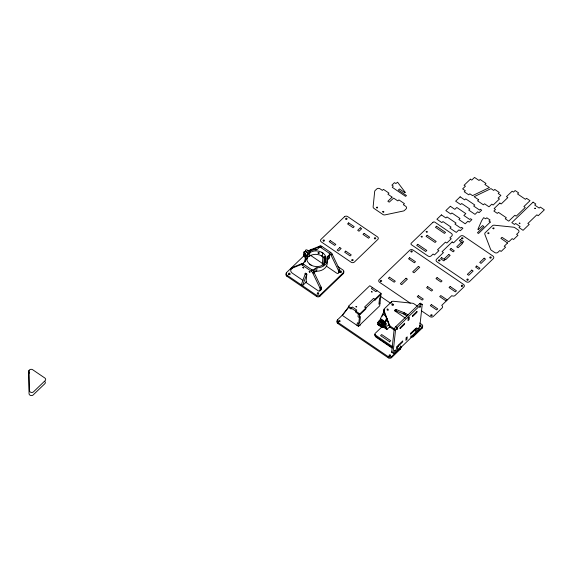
<?xml version="1.0" encoding="UTF-8"?>
<svg xmlns="http://www.w3.org/2000/svg" width="573" height="573" viewBox="0 0 573 573"><rect width="100%" height="100%" fill="white"/><g stroke="black" fill="none" stroke-linecap="round" stroke-linejoin="round"><path stroke-width="0.86" d="M302.988 280.433L292.395 273.228A2.313 1.16 46.1 0 1 290.74 270.614L290.905 269.088A2.313 1.16 46.1 0 1 291.299 268.529L292.38 267.484L301.813 263.652A2.313 1.16 46.1 0 1 303.375 264.053L312.278 270.112A2.313 1.16 46.1 0 1 313.703 271.738L321.059 287.009A2.313 1.16 46.1 0 1 321.288 287.99L321.124 289.515L320.042 290.554A2.313 1.16 46.1 0 1 318.087 290.712L306.003 282.446L306.82 274.123L305.466 273.206L301.391 284.566M378.216 323.172C375.831 325.715 382.062 325.249 382.592 327.448L383.28 326.789A2.313 0.774 -55.8 0 1 384.533 326.395A11.281 3.767 -55.8 0 0 386.209 327.269A2.313 0.774 -55.8 0 1 386.582 327.835L386.438 329.167A1.447 0.48 -55.8 0 0 387.248 329.16L390.199 326.316M387.162 318.38A9.834 3.28 -55.8 0 0 385.436 322.656A1.447 0.48 -55.8 0 1 384.469 324.246L382.757 325.894C380.701 324.526 375.566 323.416 379.068 320.952A2.313 0.774 -55.8 0 0 380.529 318.731A11.281 3.767 -55.8 0 1 382.8 314.054A2.313 0.774 -55.8 0 0 383.401 312.543L383.552 311.218A1.447 0.48 -55.8 0 1 384.204 309.864M389.396 324.784A9.834 3.28 -55.8 0 1 385.242 324.468A1.447 0.48 -55.8 0 0 384.426 324.597C384.705 323.53 380.694 328.336 382.592 327.448M45.023 381.639A2.313 1.848 6.2 0 1 44.823 383.717L33.162 394.947A2.313 1.848 6.2 0 1 30.613 395.449A2.313 1.848 6.2 0 1 29.051 393.665L28.65 373.517L28.987 370.402L29.481 369.929A2.313 1.848 6.2 0 1 32.725 369.764L44.801 377.987A2.313 1.848 6.2 0 1 45.167 380.601L33.506 391.839A2.313 1.848 6.2 0 1 30.956 392.333A2.313 1.848 6.2 0 1 29.395 390.55L28.987 370.402M286.464 273.572L286.579 272.533L303.683 256.052M343.564 271.788A2.313 1.848 6.2 0 1 343.256 273.686L319.82 296.27A2.313 1.848 6.2 0 1 316.575 296.434L286.829 276.186L286.937 275.147A2.313 1.848 6.2 0 1 286.579 272.533M304.857 262.205A11.281 9.01 6.2 0 1 305.445 258.889A2.313 1.848 6.2 0 0 304.7 256.819L303.84 256.231A0.867 0.695 6.2 0 1 303.711 255.25L304.263 251.619A0.867 0.695 6.2 0 1 305.481 251.554L307.615 253.008A1.447 1.153 6.2 0 1 307.966 254.505A9.834 7.85 6.2 0 0 315.501 266.538A9.834 7.85 6.2 0 0 325.793 256.625A9.834 7.85 6.2 0 0 309.85 252.686A1.447 1.153 6.2 0 1 307.973 252.664L305.839 251.21A0.867 0.695 6.2 0 1 305.71 250.229L305.889 250.057A0.867 0.695 6.2 0 1 307.107 249.993L307.959 250.58A2.313 1.848 6.2 0 0 310.609 250.816A11.281 9.01 6.2 0 1 315.967 249.706A2.313 1.848 6.2 0 0 317.664 249.083L319.046 247.751A1.447 1.153 6.2 0 1 321.073 247.651M303.84 256.231L304.22 252.772A0.867 0.695 6.2 0 1 304.084 251.791M304.7 256.819L304.786 256.052A1.683 0.845 46.1 0 0 305.731 256.64M305.452 255.802A1.948 1.196 -87.7 0 0 305.015 254.075L305.08 253.359L304.22 252.772M305.516 251.962L305.71 250.229M305.208 261.625L305.395 259.891A11.281 9.01 6.2 0 1 305.824 255.429A2.313 1.848 6.2 0 0 305.08 253.359M305.445 258.889L305.696 256.618M305.76 255.966L305.824 255.429M305.395 273.851L305.466 273.206M307.429 254.741L307.615 253.008M307.88 251.346L307.959 250.58M307.973 252.664L307.601 256.124A1.447 1.153 6.2 0 0 309.477 256.145A9.834 7.85 6.2 0 1 319.863 255.085A9.834 7.85 6.2 0 1 325.908 262.255M306.662 259.698A9.834 7.85 6.2 0 1 307.586 257.965L307.966 254.505M309.477 256.145L309.85 252.686M310.552 251.354L310.609 250.816M315.924 250.143L315.967 249.706M313.725 271.473L313.911 269.747L315.293 268.415A2.313 1.848 6.2 0 1 316.991 267.784A11.281 9.01 6.2 0 0 327.563 257.599A2.313 1.848 6.2 0 1 328.035 256.138L329.418 254.806A1.447 1.153 6.2 0 0 329.189 253.173M313.531 273.206L314.921 271.874L315.293 268.415M314.921 271.874A2.313 1.848 6.2 0 1 316.618 271.244L316.991 267.784M316.575 296.434L316.69 295.396L286.937 275.147M322.979 256.862C320.995 256.031 323.895 252.994 321.797 252.342M322.943 256.79L322.27 264.447M320.042 290.554L320.207 289.036A2.313 1.16 46.1 0 0 319.978 288.047L312.622 272.784A2.313 1.16 46.1 0 0 311.196 271.158L302.293 265.098A2.313 1.16 46.1 0 0 300.732 264.69L291.299 268.529M319.82 296.27L319.935 295.231L343.37 272.648A2.313 1.848 6.2 0 0 343.012 270.033L337.934 266.574M323.466 265.371L324.297 257.714M324.339 264.418L325.027 258.065M327.47 258.466L327.563 257.599M327.455 259.834A2.313 1.848 6.2 0 1 327.656 259.598L328.035 256.138M327.656 259.598L329.038 258.265L329.418 254.806M326.56 266.244L336.473 272.999A2.313 1.16 46.1 0 0 338.428 272.841L338.593 271.316A2.313 1.16 46.1 0 0 338.371 270.327L331.015 255.064A2.313 1.16 46.1 0 0 329.582 253.438L320.679 247.378A2.313 1.16 46.1 0 0 319.125 246.97L309.692 250.809A2.313 1.16 46.1 0 0 309.313 251.275M338.428 272.841L339.51 271.795L339.674 270.27A2.313 1.16 46.1 0 0 339.452 269.289L332.096 254.025A2.313 1.16 46.1 0 0 330.664 252.399L321.761 246.34A2.313 1.16 46.1 0 0 320.207 245.932L310.774 249.764L309.692 250.809M337.433 320.823L337.547 319.784L343.284 314.262M400.513 345.891A2.313 1.848 6.2 0 1 400.434 348.119L400.319 349.158L391.524 357.638A2.313 1.848 6.2 0 1 388.279 357.803L337.791 323.444L337.905 322.406A2.313 1.848 6.2 0 1 337.547 319.784M343.256 273.686L343.37 272.648M348.398 307.257L348.513 306.218L369.786 285.719L381.052 293.39L379.698 305.846L358.426 326.345L342.203 315.3L348.398 307.257L351.106 309.098L351.22 308.059L352.295 307.013L356.807 310.086L355.718 311.125L355.611 312.163L359.665 314.921L365.796 309.019L365.911 307.98L364.557 307.056L373.575 298.375L374.921 299.292L374.814 300.331L380.945 294.429M357.072 325.428L357.366 322.742L358.719 323.666L359.801 322.62L360.453 316.561L359.371 317.607L358.025 316.683L358.318 314.004M358.426 326.345L359.78 313.882L381.052 293.39M359.937 325.815L360.052 324.784M392.283 347.546A2.313 1.848 6.2 0 1 391.731 347.259L375.279 336.065L375.394 335.026A1.447 1.153 6.2 0 1 375.165 333.393L382.17 326.646M386.61 318.344A11.281 3.767 -55.8 0 0 385.035 321.804A2.313 0.774 -55.8 0 1 383.581 324.024L382.277 325.894L383.28 326.789M394.417 329.962A2.313 1.848 6.2 0 1 393.651 329.611L390.313 327.341A2.313 1.848 6.2 0 1 389.547 326.417L383.831 311.476L383.939 310.437A2.313 1.848 6.2 0 1 384.34 308.747L391.459 301.885A2.313 1.848 6.2 0 1 393.45 301.276L412.603 303.267A2.313 1.848 6.2 0 1 413.864 303.719L417.201 305.989A2.313 1.848 6.2 0 1 417.502 306.24M391.352 302.924L391.459 301.885M389.547 326.417L389.661 325.378L383.939 310.437M389.841 327.591L389.955 326.553M390.313 327.341L390.428 326.302A2.313 1.848 6.2 0 1 389.661 325.378M389.561 342.009L390.671 340.684L381.661 334.546L380.579 335.592L389.59 341.723M388.279 357.803L388.387 356.764L337.905 322.406M394.575 310.745L395.678 309.477L394.575 310.745L405.376 318.101M391.731 347.259L391.846 346.221L375.394 335.026M393.651 329.611L393.766 328.573L390.428 326.302M391.71 351.958L394.152 329.461A2.313 0.774 -55.8 0 1 395.742 326.689L419.543 303.754A2.313 0.774 -55.8 0 1 420.833 303.754L422.186 304.671L419.744 327.169A2.313 0.774 -55.8 0 1 418.147 329.941L411.299 336.544L411.185 337.583L401.093 347.31L401.2 346.271L394.353 352.868A2.313 0.774 -55.8 0 1 393.057 352.875L391.71 351.958A2.313 0.774 -55.8 0 0 392.741 352.18M391.524 357.638L391.631 356.599L400.434 348.119M393.057 352.875L395.506 330.385A2.313 0.774 -55.8 0 1 397.096 327.606L420.897 304.678A2.313 0.774 -55.8 0 1 422.186 304.671M398.214 346.207L398.328 345.168L402.755 340.899L402.64 341.938L398.214 346.207L398.328 345.168M400.133 328.558L400.24 327.52L404.674 323.251L404.559 324.289L400.133 328.558L400.24 327.52M410.612 337.096A2.313 1.848 6.2 0 0 413.305 336.652L413.42 335.613L422.215 327.133A2.313 1.848 6.2 0 0 421.857 324.519L419.658 323.022M413.305 336.652L422.1 328.171L422.215 327.133M306.82 274.123L302.587 285.533L306.698 281.68M325.335 257.907L324.805 256.561M324.698 256.604L325.228 257.936M343.8 313.589L348.448 307.558M391.989 305.13L393.092 305.115M386.875 319.913L385.629 321.116M28.65 373.517L29.144 373.037A2.313 1.848 6.2 0 1 29.51 372.765M308.747 251.167L310.014 249.95A2.313 1.848 6.2 0 1 312.708 249.499M290.905 269.088L291.986 268.049A2.313 1.16 46.1 0 1 292.38 267.484M309.298 251.375L310.38 250.329A2.313 1.16 46.1 0 1 310.774 249.764M290.898 269.296L292.803 267.469M300.732 264.69L301.813 263.652M319.125 246.97L320.207 245.932M302.293 265.098L303.375 264.053M320.679 247.378L321.761 246.34M311.196 271.158L312.278 270.112M329.582 253.438L330.664 252.399M312.622 272.784L313.703 271.738M331.015 255.064L332.096 254.025M319.978 288.047L321.059 287.009M338.371 270.327L339.452 269.289M320.207 289.036L321.288 287.99M338.593 271.316L339.674 270.27M372.493 287.56L371.411 288.599L375.917 291.671L376.998 290.626M380.651 297.108L379.57 298.146L378.911 304.206L379.992 303.167M394.768 310.459L395.85 309.42L404.509 312.858L408.155 314.942L407.074 315.988L403.428 313.904L394.69 310.444M403.428 313.904L404.509 312.858M404.782 314.821L405.863 313.782M406.816 315.63L407.876 314.577M382.757 325.894L382.334 326.094M387.069 309.886C390.192 309.621 385.729 307.945 387.563 309.835M387.584 309.771L388.208 310.287M321.424 255.802L322.234 256.303M311.16 265.156L309.599 264.089M322.563 252.808L323.358 253.402M447.083 299.837L440.773 295.539L439.692 296.585L446.002 300.875M419.543 303.754L420.897 304.678M410.282 303.189L379.555 282.274A2.313 1.848 6.2 0 1 379.19 279.66L409.774 250.193A2.313 1.848 6.2 0 1 413.018 250.029L463.5 284.387A2.313 1.848 6.2 0 1 463.865 287.009L455.062 295.482A2.313 1.848 6.2 0 1 451.818 295.647L441.719 305.373A2.313 1.848 6.2 0 1 442.084 307.995L433.281 316.475A2.313 1.848 6.2 0 1 430.036 316.633L421.255 310.659M392.326 304.105L393.608 304.979M380.15 296.134L390.399 303.103M395.656 309.707L396.502 310.28M322.055 263.179L310.781 255.508A2.313 1.16 46.1 0 1 310.459 255.264M383.401 312.543L384.691 313.417M382.8 314.054L385.901 316.167M395.742 326.689L397.096 327.606M386.245 320.543L388.222 321.89M380.529 318.731L385.035 321.804M382.334 320.551L383.745 321.51M384.87 322.277L385.436 322.656M394.152 329.461L395.506 330.385M384.111 323.702L385.242 324.468M381.246 322.062L382.535 322.936M379.068 320.952L380.064 321.632A1.683 1.347 6.2 0 1 382.678 321.181A1.683 1.347 6.2 0 1 382.578 323.344L383.581 324.024M378.381 321.618L382.893 324.683M383.953 325.736L386.209 327.269M383.688 325.822L384.533 326.395M384.01 326.087L386.582 327.835M377.786 322.656L382.291 325.722M305.23 273.428L306.584 274.352M385.314 327.849L387.248 329.16M377.765 322.828L382.721 326.238M305.051 273.708L306.405 274.632M383.222 326.975L386.438 329.167M377.614 324.211L382.127 327.283M377.6 324.382L382.105 327.455M348.513 306.218L359.78 313.882M301.248 284.495L302.745 285.483M375.601 336.845L392.176 348.126M304.786 256.052L305.653 257.076M375.279 336.065A1.447 1.153 6.2 0 1 375.057 334.424M392.834 346.629A2.313 1.848 6.2 0 1 391.846 346.221M327.183 261.059A11.281 9.01 6.2 0 1 316.618 271.244M305.395 259.891A2.313 1.848 6.2 0 1 304.929 261.352L303.547 262.692A1.447 1.153 6.2 0 0 303.769 264.325M306.534 256.439A1.683 0.845 46.1 0 1 306.24 256.675M304.994 254.126A1.683 0.845 46.1 0 1 306.269 255.25M307.235 256.468A1.447 1.153 6.2 0 1 307.586 257.965M307.493 254.147A0.766 0.387 46.1 0 1 307.4 254.355M309.456 253.553A1.683 0.845 46.1 0 1 309.334 253.775M305.688 255.952A0.766 0.387 46.1 0 1 304.721 255.214A0.766 0.387 46.1 0 1 305.23 254.835A0.766 0.387 46.1 0 1 305.846 255.837M313.911 269.747A1.447 1.153 6.2 0 1 311.884 269.847M329.088 256.876A1.447 1.153 6.2 0 1 329.038 258.265M321.124 289.515A2.313 1.16 46.1 0 1 320.013 290.081M339.51 271.795A2.313 1.16 46.1 0 1 338.399 272.361M319.935 295.231A2.313 1.848 6.2 0 1 316.69 295.396M286.829 276.186A2.313 1.848 6.2 0 1 286.235 273.844M317.191 294.257A0.723 0.58 6.2 0 1 317.872 293.698A0.723 0.58 6.2 0 1 318.631 294.243M288.506 274.668A0.723 0.58 6.2 0 1 289.25 274.173A0.723 0.58 6.2 0 1 289.945 274.775M340.09 272.025A0.723 0.58 6.2 0 1 341.221 272.476M383.23 321.274A1.927 1.769 74.1 0 1 382.678 323.473M382.886 320.157A1.447 1.447 -25.8 0 1 383.316 321.009M381.052 322.886A0.766 0.609 6.2 0 1 381.862 322.878M379.849 321.611A1.948 1.332 -51.5 0 1 382.048 320.042M387.255 319.505A9.834 3.28 -55.8 0 1 385.257 321.432M382.205 316.174A9.834 3.28 -55.8 0 1 383.144 314.441M394.525 328.923A2.313 1.848 6.2 0 1 393.766 328.573M383.831 311.476A2.313 1.848 6.2 0 1 384.232 309.785M391.438 302.845A2.313 1.848 6.2 0 1 391.638 302.694M419.723 325.708A0.723 0.58 6.2 0 1 420.833 325.45A0.723 0.58 6.2 0 1 420.84 326.388A0.723 0.58 6.2 0 1 419.73 326.058M419.737 326.56A0.723 0.58 6.2 0 1 421.019 326.911M389.081 356.112A0.723 0.58 6.2 0 1 390.306 356.098M338.6 321.754A0.723 0.58 6.2 0 1 339.825 321.74M391.631 356.599A2.313 1.848 6.2 0 1 388.387 356.764M337.791 323.444A2.313 1.848 6.2 0 1 337.203 321.095M413.42 335.613A2.313 1.848 6.2 0 1 410.719 336.057M422.408 326.273A2.313 1.848 6.2 0 1 422.1 328.171M400.405 346.93A2.313 1.848 6.2 0 1 400.319 349.158M385.357 323.809C386.839 325.564 386.911 322.649 385.357 323.795M405.147 192.292L404.846 192.664L399.438 188.983L398.357 190.028L406.472 195.551L405.612 196.381L392.276 187.299L393.25 186.06L391.896 185.136L394.503 182.622L395.857 183.546L397.583 182.214L405.147 192.277M302.859 267.34C303.704 269.468 304.392 266.853 302.866 267.305M309.169 271.638C309.821 273.693 310.903 271.316 309.176 271.602M355.926 306.763L356.786 306.863L355.933 306.727M371.426 291.822L372.285 291.958L371.447 291.757M376.397 207.483C377.521 209.539 378.302 205.857 376.404 207.426M382.707 211.774C383.853 213.844 384.583 210.141 382.714 211.716M392.068 197.119L387.9 194.175L388.981 193.13L383.452 189.362L382.37 190.408L380.014 188.804A2.313 1.848 6.2 0 0 376.769 188.968L375.179 190.494A2.313 1.848 6.2 0 0 374.685 191.482L373.13 206.789A2.313 1.848 6.2 0 0 373.983 208.414L382.886 214.474A2.313 1.848 6.2 0 0 385.02 214.882L403.363 211.007A2.313 1.848 6.2 0 0 404.481 210.441L406.064 208.909A2.313 1.848 6.2 0 0 405.705 206.294L403.349 204.69L404.431 203.644L398.901 199.877L397.82 200.922L393.665 198.115L389.21 202.176L387.857 201.259L392.054 197.184M391.989 304.342C393.257 306.383 393.715 302.651 392.004 304.284M421.155 236.628C422.358 238.719 422.953 234.901 421.155 236.628M426.197 231.764C427.429 233.848 427.967 230.052 426.197 231.764M487.859 233.125C489.084 235.202 489.65 231.413 487.859 233.125M490.302 222.052L478.519 233.49L477.438 232.76L483.927 226.5L482.581 225.583L478.247 229.752L477.868 229.451L481.621 220.777L483.641 217.676L485.703 218.814L486.785 217.776L490.051 219.996L488.97 221.035L490.302 222.052M492.909 228.262C494.119 230.339 494.721 226.55 492.909 228.262M507.542 242.981L504.233 246.254L505.587 247.171L501.16 251.44L499.806 250.516L497.923 252.335A2.313 1.848 6.2 0 1 494.678 252.492L491.34 250.222A2.313 1.848 6.2 0 1 490.581 249.298L484.858 234.364A2.313 1.848 6.2 0 1 485.259 232.667L492.379 225.805A2.313 1.848 6.2 0 1 494.37 225.196L513.523 227.195A2.313 1.848 6.2 0 1 514.776 227.639L518.121 229.909A2.313 1.848 6.2 0 1 518.479 232.531L516.595 234.343L517.949 235.267L513.523 239.528L512.169 238.612L508.817 241.799L501.984 237.308L500.902 238.347L507.542 243.002M519.217 223.198L520.083 223.298L519.224 223.162M534.724 208.257L535.583 208.357L534.724 208.257M394.518 351.106L395.391 350.089L394.518 351.106M396.874 329.425L397.726 328.386L396.881 329.382M417.473 328.995L418.326 327.957L417.473 328.995M419.823 307.307L420.697 306.29L419.83 307.264M396.774 346.916L396.502 349.423L397.583 348.384L397.855 345.877L396.774 346.916M406.15 337.884L405.877 340.391L406.959 339.352L407.231 336.845L406.15 337.884M408.284 318.194L408.012 320.701L409.093 319.662L409.366 317.156L408.284 318.194M410.683 333.257L410.576 334.295L415.002 330.034L415.11 328.995L410.683 333.257M412.603 315.608L412.488 316.647L416.922 312.378L417.029 311.34L412.603 315.608M415.525 328.852L415.253 331.359L416.335 330.32L416.607 327.813L415.525 328.852M344.452 216.773L321.016 239.349A2.313 1.848 6.2 0 0 321.374 241.971L351.127 262.219A2.313 1.848 6.2 0 0 354.372 262.054L377.808 239.471A2.313 1.848 6.2 0 0 377.449 236.857L347.696 216.608A2.313 1.848 6.2 0 0 344.452 216.773M330.263 240.61L329.181 241.648L334.718 245.416L335.799 244.377L330.263 240.61M348.656 222.89L347.575 223.936L353.104 227.696L354.186 226.657L348.656 222.89M339.782 247.579L337.175 250.093L338.528 251.01L341.136 248.496L339.782 247.579M360.295 227.81L357.688 230.325L359.035 231.248L361.649 228.734L360.295 227.81M345.712 251.124L344.631 252.17L350.167 255.938L351.249 254.892L345.712 251.124M364.106 233.404L363.024 234.45L368.554 238.218L369.635 237.172L364.106 233.404M470.383 179.191L464.073 185.28L465.426 186.196L462.633 188.889L465.333 190.73L464.252 191.769L468.757 194.841L469.839 193.796L472.546 195.637L489.406 187.543L484.894 184.477L485.976 183.439L480.117 179.449L479.035 180.488L474.53 177.422L471.737 180.115L470.383 179.191M432.93 222.324L411.292 243.167A1.447 1.153 6.2 0 0 411.521 244.8L427.974 256.002A2.313 1.848 6.2 0 0 431.218 255.837L433.102 254.025L434.456 254.942L438.882 250.68L437.528 249.756L445.457 242.114L446.811 243.038L451.238 238.769L449.884 237.845L451.768 236.033A2.313 1.848 6.2 0 0 451.409 233.419L434.957 222.217A1.447 1.153 6.2 0 0 432.93 222.324M441.403 214.896L436.898 219.237L441.855 222.618L442.936 221.572L451.044 227.094L449.963 228.14L456.28 232.43L458.959 229.852L460.312 230.769L462.92 228.255L461.566 227.338L460.785 228.09L454.926 224.1L456.008 223.062L446.99 216.923L445.909 217.962L441.403 214.896M450.349 206.28L445.837 210.62L450.801 214.001L451.882 212.955L459.99 218.478L458.909 219.516L465.219 223.814L467.905 221.228L469.251 222.152L471.865 219.638L470.512 218.714L469.731 219.473L463.872 215.484L465.813 213.614L456.796 207.476L454.855 209.346L450.349 206.28M460.155 196.833L455.642 201.173L460.606 204.547L461.688 203.508L469.796 209.03L468.714 210.069L475.024 214.366L477.71 211.781L479.064 212.705L481.671 210.191L480.317 209.267L479.537 210.026L473.678 206.036L474.759 204.991L465.742 198.86L464.66 199.898L460.155 196.833M417.789 244.32L416.7 245.366L425.718 251.504L426.799 250.458L417.789 244.32M427.157 235.288L426.076 236.334L435.093 242.472L436.175 241.426L427.157 235.288M436.533 226.256L435.451 227.302L444.469 233.433L445.55 232.394L436.533 226.256M389.432 277.203L388.351 278.242L394.21 282.231L395.291 281.185L389.432 277.203M409.631 257.743L408.549 258.788L414.408 262.771L415.489 261.732L409.631 257.743M478.634 199.776L477.553 200.822L483.411 204.805L484.493 203.766L488.998 206.832L491.792 204.138L493.145 205.062L499.455 198.981L498.109 198.057L500.902 195.364L498.195 193.524L499.276 192.485L494.771 189.419L493.69 190.458L490.982 188.617L474.129 196.711L478.634 199.776M406.042 278.249L400.341 283.735L401.694 284.652L407.389 279.166L406.042 278.249M418.369 266.359L412.675 271.853L414.028 272.769L419.723 267.283L418.369 266.359M452.176 241.942L442.084 251.669L443.43 252.593L436.583 259.189A2.313 1.848 6.2 0 0 436.941 261.811L466.243 281.751A2.313 1.848 6.2 0 0 469.488 281.587L493.281 258.659A2.313 1.848 6.2 0 0 492.923 256.038L463.629 236.097A2.313 1.848 6.2 0 0 460.377 236.262L453.53 242.866L452.176 241.942M441.647 257.599L440.565 258.645L443.824 260.865L444.906 259.82L441.647 257.599M451.023 248.567L449.941 249.606L453.2 251.834L454.282 250.788L451.023 248.567M460.398 239.535L459.317 240.574L462.576 242.794L463.657 241.756L460.398 239.535M499.835 203.064L494.141 208.551L495.487 209.474L493.869 211.036L497.357 213.414L498.438 212.368L506.331 217.74L505.25 218.786L508.745 221.157L514.869 215.255L516.223 216.171L525.24 207.49L523.887 206.566L530.018 200.665L526.523 198.287L525.441 199.325L517.548 193.953L518.637 192.915L515.141 190.537L513.515 192.098L512.169 191.181L506.468 196.668L507.821 197.592L501.189 203.981L499.835 203.064M448.795 254.462L444.369 258.731L445.722 259.648L450.149 255.386L448.795 254.462M461.158 242.558L456.731 246.82L458.085 247.744L462.511 243.475L461.158 242.558M418.326 295.675L417.244 296.721L422.208 300.094L423.289 299.056L418.326 295.675M427.702 286.643L426.62 287.689L431.576 291.063L432.665 290.017L427.702 286.643M437.077 277.611L435.996 278.657L440.952 282.031L442.034 280.985L437.077 277.611M533.083 202.154L511.811 222.653L514.511 224.494L515.593 223.456L520.098 226.521L519.016 227.56L523.077 230.325L529.208 224.415L527.855 223.499L536.865 214.811L538.219 215.734L544.35 209.825L540.296 207.061L539.214 208.106L534.702 205.041L535.784 203.995L533.083 202.154M431.397 304.571L430.316 305.617L436.626 309.914L437.708 308.868L431.397 304.571M450.149 286.507L449.067 287.553L455.377 291.843L456.459 290.805L450.149 286.507M471.787 270.112L467.36 274.374L468.707 275.298L473.133 271.029L471.787 270.112M484.142 258.201L479.716 262.47L481.069 263.387L485.496 259.118L484.142 258.201M476.664 266.022L475.583 267.061L478.842 269.281L479.923 268.243L476.664 266.022M490.108 257.936A0.723 0.58 6.2 0 0 491.247 257.564A0.723 0.58 6.2 0 0 490.23 256.94A0.723 0.58 6.2 0 0 490.108 257.936M467.16 280.047A0.723 0.58 6.2 0 0 468.299 279.681A0.723 0.58 6.2 0 0 467.281 279.058A0.723 0.58 6.2 0 0 467.16 280.047M438.918 260.83A0.723 0.58 6.2 0 0 440.057 260.457A0.723 0.58 6.2 0 0 439.04 259.834A0.723 0.58 6.2 0 0 438.918 260.83M461.867 238.712A0.723 0.58 6.2 0 0 463.005 238.339A0.723 0.58 6.2 0 0 461.988 237.716A0.723 0.58 6.2 0 0 461.867 238.712M461.637 286.235A0.723 0.58 6.2 0 0 462.776 285.863A0.723 0.58 6.2 0 0 461.759 285.239A0.723 0.58 6.2 0 0 461.637 286.235M411.156 251.876A0.723 0.58 6.2 0 0 412.295 251.504A0.723 0.58 6.2 0 0 411.278 250.881A0.723 0.58 6.2 0 0 411.156 251.876M431.061 315.702A0.723 0.58 6.2 0 0 432.192 315.329A0.723 0.58 6.2 0 0 431.175 314.706A0.723 0.58 6.2 0 0 431.061 315.702M380.579 281.343A0.723 0.58 6.2 0 0 381.711 280.971A0.723 0.58 6.2 0 0 380.694 280.347A0.723 0.58 6.2 0 0 380.579 281.343M318.259 253.252A0.731 0.437 12.1 0 0 319.419 253.123A0.731 0.437 12.1 0 0 318.438 252.514A0.731 0.437 12.1 0 0 318.259 253.252M317.607 293.691A0.723 0.58 6.2 0 0 318.746 293.326A0.723 0.58 6.2 0 0 317.729 292.703A0.723 0.58 6.2 0 0 317.607 293.691M288.914 274.166A0.723 0.58 6.2 0 0 290.053 273.794A0.723 0.58 6.2 0 0 289.036 273.171A0.723 0.58 6.2 0 0 288.914 274.166M340.197 271.924A0.723 0.58 6.2 0 0 341.336 271.552A0.723 0.58 6.2 0 0 340.319 270.936A0.723 0.58 6.2 0 0 340.197 271.924M374.635 238.748A0.723 0.58 6.2 0 0 375.773 238.375A0.723 0.58 6.2 0 0 374.756 237.752A0.723 0.58 6.2 0 0 374.635 238.748M345.942 219.215A0.723 0.58 6.2 0 0 347.08 218.843A0.723 0.58 6.2 0 0 346.063 218.227A0.723 0.58 6.2 0 0 345.942 219.215M323.351 240.989A0.723 0.58 6.2 0 0 324.483 240.617A0.723 0.58 6.2 0 0 323.466 239.994A0.723 0.58 6.2 0 0 323.351 240.989M352.044 260.514A0.723 0.58 6.2 0 0 353.176 260.142A0.723 0.58 6.2 0 0 352.159 259.526A0.723 0.58 6.2 0 0 352.044 260.514M381.181 322.671A0.766 0.609 6.2 0 0 382.392 322.284A0.766 0.609 6.2 0 0 381.317 321.625A0.766 0.609 6.2 0 0 381.181 322.671M389.411 355.826A0.723 0.58 6.2 0 0 390.55 355.453A0.723 0.58 6.2 0 0 389.533 354.837A0.723 0.58 6.2 0 0 389.411 355.826M338.93 321.467A0.723 0.58 6.2 0 0 340.068 321.095A0.723 0.58 6.2 0 0 339.051 320.472A0.723 0.58 6.2 0 0 338.93 321.467"/></g></svg>
